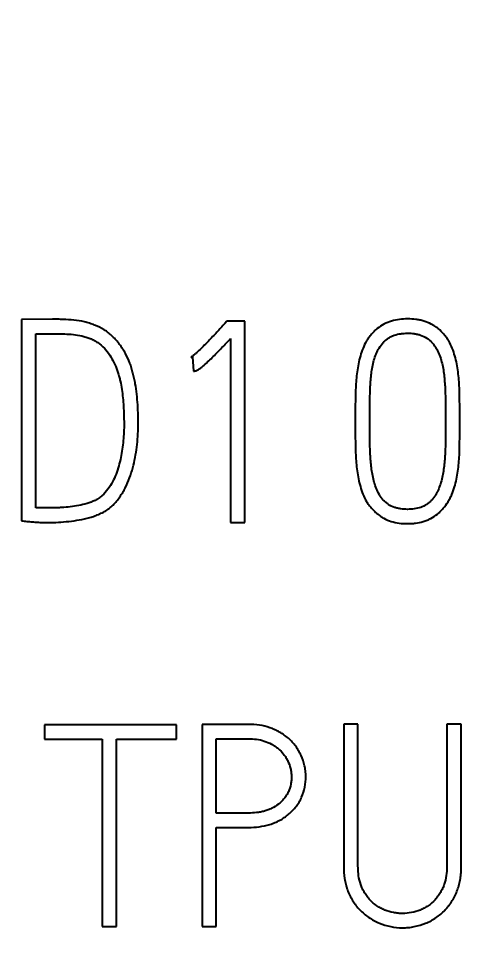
# Model space of a CAD drawing. Extents: x 0 to 420, y 0 to 297.
# Drawn here: x 139.26 to 142.86, y 170.23 to 177.59 of the extents above; entities that cross this region are included whole.
import ezdxf

# ---------------------------------------------------------------- set-up
doc = ezdxf.new("R2010")
doc.units = 0
doc.header["$LTSCALE"] = 23.1
doc.layers.add('10100_DIM_FRONT', color=7, linetype='CONTINUOUS')
doc.layers.add('10500_FRONT_LABELING', color=7, linetype='CONTINUOUS')
doc.styles.get("Standard").update_dxf_attribs({"font": 'txt', "width": 0.8})
doc.dimstyles.new('DIMSTYLE_1', dxfattribs={"dimtxt": 3.5, "dimasz": 3.5, "dimexe": 0.18, "dimexo": 0.0625, "dimgap": 0.09, "dimtad": 1, "dimtxsty": 'STANDARD', "dimcen": 0.09, "dimazin": 3, "dimtp": 0.05, "dimtm": 0.05, "dimtfac": 1, "dimtofl": 0, "dimtmove": 0, "dimatfit": 3, "dimtolj": 1})

# ---------------------------------------------------------------- blocks, each defined once
blk = doc.blocks.new('*D0')
at = {"layer": '10100_DIM_FRONT', "linetype": 'CONTINUOUS'}
for p, q in [((86.234459, 191.103546), (86.234459, 133.159676)), ((157.734459, 151.590953), (157.734459, 133.159676)), ((86.234459, 135.159676), (121.984459, 135.159676)), ((157.734459, 135.159676), (121.984459, 135.159676))]:
    blk.add_line(p, q, dxfattribs=at)
for points in [[(89.734459, 135.659676), (86.234459, 135.159676), (89.734459, 134.659676)], [(154.234459, 134.659676), (157.734459, 135.159676), (154.234459, 135.659676)]]:
    blk.add_solid(points, dxfattribs=at)
at = {"layer": '10100_DIM_FRONT', "linetype": 'CONTINUOUS', "width": 0.660714}
blk.add_text('71,5', height=3.5, dxfattribs=at).set_placement((118.540643, 136.034676))

msp = doc.modelspace()

# ---------------------------------------------------------------- linework, layer by layer
at = {"layer": '10500_FRONT_LABELING', "color": 7, "linetype": 'CONTINUOUS'}
for p, q in [((139.5276, 175.2112), (139.281, 175.209)), ((139.281, 175.209), (139.281, 173.6156)), ((140.906, 175.1957), (140.8903, 175.1779)), ((141.0472, 175.1957), (140.906, 175.1957)), ((141.0472, 173.6023), (141.0472, 175.1957)), ((139.3953, 173.7199), (139.3953, 175.0958)), ((139.3953, 175.0958), (139.5724, 175.0958)), ((140.9351, 175.0581), (140.9351, 173.6023)), ((140.6213, 174.9094), (140.6348, 174.9138)), ((140.6348, 174.9138), (140.6415, 174.8007)), ((141.9213, 174.4145), (141.9213, 174.3901)), ((142.0356, 174.3901), (142.0356, 174.4145)), ((142.6363, 174.4145), (142.6363, 174.3901)), ((142.7484, 174.3901), (142.7484, 174.4145)), ((140.9351, 173.6023), (141.0472, 173.6023)), ((139.4622, 172.0023), (139.4622, 171.8892)), ((140.5074, 172.0023), (139.4622, 172.0023)), ((140.5074, 171.8892), (140.5074, 172.0023)), ((140.7094, 172.0045), (140.7094, 170.4045)), ((141.0777, 172.0045), (140.7094, 172.0045)), ((141.83, 172.0068), (141.83, 170.8794)), ((141.9432, 172.0068), (141.83, 172.0068)), ((141.9432, 170.8794), (141.9432, 172.0068)), ((142.6467, 172.0068), (142.6467, 170.8794)), ((142.7598, 172.0068), (142.6467, 172.0068)), ((142.7598, 170.8794), (142.7598, 172.0068)), ((139.4622, 171.8892), (139.9193, 171.8892)), ((139.9193, 171.8892), (139.9193, 170.4045)), ((140.0325, 170.4045), (140.0325, 171.8892)), ((140.0325, 171.8892), (140.5074, 171.8892)), ((140.8225, 171.3033), (140.8225, 171.8914)), ((140.8225, 171.8914), (141.0777, 171.8914)), ((141.0777, 171.3033), (140.8225, 171.3033)), ((140.8225, 170.4045), (140.8225, 171.1901)), ((140.8225, 171.1901), (141.0777, 171.1901)), ((139.9193, 170.4045), (140.0325, 170.4045)), ((140.7094, 170.4045), (140.8225, 170.4045))]:
    msp.add_line(p, q, dxfattribs=at)
for points, knots in [([(139.281, 173.6156), (139.295, 173.6142), (139.3089, 173.6129), (139.3368, 173.6103), (139.3507, 173.609), (139.3786, 173.6065), (139.3926, 173.6054), (139.4204, 173.6038), (139.4343, 173.6032), (139.476, 173.6022), (139.5037, 173.6021), (139.5592, 173.6036), (139.5869, 173.6051), (139.6422, 173.6096), (139.6698, 173.6127), (139.7249, 173.6207), (139.7524, 173.6257), (139.7936, 173.6348), (139.8073, 173.6381), (139.8347, 173.6457), (139.8482, 173.6499), (139.8747, 173.6595), (139.8877, 173.6648), (139.9133, 173.6765), (139.9259, 173.6828), (139.9504, 173.697), (139.9624, 173.7049), (139.9848, 173.722), (139.9954, 173.7311), (140.0254, 173.7603), (140.0431, 173.782), (140.0673, 173.817), (140.0749, 173.8289), (140.0892, 173.8531), (140.0959, 173.8653), (140.115, 173.9027), (140.126, 173.9284), (140.1455, 173.981), (140.1539, 174.008), (140.1687, 174.0622), (140.175, 174.0894), (140.1855, 174.1442), (140.1897, 174.1717), (140.1966, 174.2269), (140.1993, 174.2546), (140.2031, 174.3102), (140.2041, 174.3382), (140.2047, 174.3942), (140.2041, 174.4224), (140.2029, 174.4785), (140.2021, 174.5065), (140.1989, 174.5624), (140.1964, 174.5902), (140.1901, 174.6457), (140.1862, 174.6733), (140.1787, 174.7146), (140.1759, 174.7283), (140.1698, 174.7556), (140.1666, 174.7693), (140.1596, 174.7966), (140.1558, 174.8102), (140.1474, 174.8372), (140.1428, 174.8506), (140.1278, 174.8902), (140.1161, 174.9157), (140.0961, 174.9529), (140.089, 174.9651), (140.0738, 174.989), (140.0657, 175.0007), (140.0486, 175.0232), (140.0397, 175.034), (140.0211, 175.0549), (140.0114, 175.0651), (139.9912, 175.0845), (139.9807, 175.0937), (139.9585, 175.1113), (139.9469, 175.1196), (139.9109, 175.1423), (139.8857, 175.1547), (139.8465, 175.1702), (139.8332, 175.1748), (139.8062, 175.1833), (139.7925, 175.1871), (139.7512, 175.1967), (139.7235, 175.2008), (139.6678, 175.2064), (139.6398, 175.208), (139.5978, 175.2099), (139.5838, 175.2104), (139.5557, 175.2111), (139.5417, 175.2113), (139.5276, 175.2112)], [0, 0, 0, 0, 0.015625, 0.015625, 0.03125, 0.03125, 0.046875, 0.046875, 0.0625, 0.0625, 0.09375, 0.09375, 0.125, 0.125, 0.15625, 0.15625, 0.1875, 0.1875, 0.203125, 0.203125, 0.21875, 0.21875, 0.234375, 0.234375, 0.25, 0.25, 0.265625, 0.265625, 0.28125, 0.28125, 0.3125, 0.3125, 0.328125, 0.328125, 0.34375, 0.34375, 0.375, 0.375, 0.40625, 0.40625, 0.4375, 0.4375, 0.46875, 0.46875, 0.5, 0.5, 0.53125, 0.53125, 0.5625, 0.5625, 0.59375, 0.59375, 0.625, 0.625, 0.65625, 0.65625, 0.671875, 0.671875, 0.6875, 0.6875, 0.703125, 0.703125, 0.71875, 0.71875, 0.75, 0.75, 0.765625, 0.765625, 0.78125, 0.78125, 0.796875, 0.796875, 0.8125, 0.8125, 0.828125, 0.828125, 0.84375, 0.84375, 0.875, 0.875, 0.890625, 0.890625, 0.90625, 0.90625, 0.9375, 0.9375, 0.96875, 0.96875, 0.984375, 0.984375, 1, 1, 1, 1]), ([(142.7484, 174.4145), (142.7484, 174.4569), (142.7481, 174.4993), (142.7471, 174.584), (142.7467, 174.6264), (142.7432, 174.7109), (142.7399, 174.7531), (142.732, 174.8161), (142.7288, 174.837), (142.7207, 174.8788), (142.7158, 174.8996), (142.7039, 174.9411), (142.6971, 174.9615), (142.681, 175.0013), (142.6717, 175.0206), (142.655, 175.0485), (142.6491, 175.0576), (142.6365, 175.075), (142.6299, 175.0835), (142.6091, 175.1079), (142.5939, 175.1229), (142.5688, 175.1434), (142.5599, 175.1499), (142.5419, 175.1618), (142.5327, 175.1672), (142.5042, 175.182), (142.4843, 175.19), (142.4532, 175.1992), (142.4427, 175.2019), (142.4215, 175.2063), (142.411, 175.2081), (142.3791, 175.2122), (142.3577, 175.2134), (142.3146, 175.2134), (142.2929, 175.2122), (142.2503, 175.2067), (142.2293, 175.2024), (142.1881, 175.1901), (142.1678, 175.1821), (142.1297, 175.1622), (142.1118, 175.1504), (142.0867, 175.13), (142.0786, 175.1227), (142.0632, 175.1076), (142.0559, 175.0998), (142.042, 175.0834), (142.0354, 175.0749), (142.0228, 175.0575), (142.0168, 175.0484), (142.0002, 175.0206), (141.9909, 175.0013), (141.9749, 174.9618), (141.9681, 174.9415), (141.956, 174.9004), (141.9508, 174.8795), (141.9423, 174.8376), (141.9388, 174.8166), (141.9301, 174.7535), (141.9266, 174.7113), (141.923, 174.6267), (141.9225, 174.5843), (141.9216, 174.4994), (141.9213, 174.457), (141.9213, 174.4145)], [0, 0, 0, 0, 0.0625, 0.0625, 0.125, 0.125, 0.1875, 0.1875, 0.21875, 0.21875, 0.25, 0.25, 0.28125, 0.28125, 0.3125, 0.3125, 0.328125, 0.328125, 0.34375, 0.34375, 0.375, 0.375, 0.390625, 0.390625, 0.40625, 0.40625, 0.4375, 0.4375, 0.453125, 0.453125, 0.46875, 0.46875, 0.5, 0.5, 0.53125, 0.53125, 0.5625, 0.5625, 0.59375, 0.59375, 0.625, 0.625, 0.640625, 0.640625, 0.65625, 0.65625, 0.671875, 0.671875, 0.6875, 0.6875, 0.71875, 0.71875, 0.75, 0.75, 0.78125, 0.78125, 0.8125, 0.8125, 0.875, 0.875, 0.9375, 0.9375, 1, 1, 1, 1]), ([(140.8903, 175.1779), (140.8798, 175.166), (140.8689, 175.1545), (140.8474, 175.1312), (140.8367, 175.1195), (140.8043, 175.0846), (140.7826, 175.0615), (140.7386, 175.0158), (140.7166, 174.9929), (140.6822, 174.96), (140.6706, 174.9493), (140.6527, 174.9337), (140.6466, 174.9286), (140.6344, 174.9185), (140.6281, 174.9137), (140.6213, 174.9094)], [0, 0, 0, 0, 0.125, 0.125, 0.25, 0.25, 0.5, 0.5, 0.75, 0.75, 0.875, 0.875, 0.9375, 0.9375, 1, 1, 1, 1]), ([(139.5724, 175.0958), (139.5952, 175.0958), (139.6179, 175.0952), (139.6633, 175.0928), (139.6859, 175.0911), (139.7309, 175.0855), (139.7533, 175.0814), (139.7864, 175.0719), (139.7974, 175.0683), (139.8189, 175.0603), (139.8294, 175.0559), (139.8501, 175.0463), (139.8602, 175.0409), (139.8799, 175.0292), (139.8896, 175.0228), (139.9171, 175.002), (139.9334, 174.9862), (139.963, 174.9516), (139.9763, 174.9326), (140.0001, 174.8936), (140.0107, 174.8735), (140.0293, 174.8321), (140.0373, 174.8108), (140.0479, 174.7781), (140.0511, 174.767), (140.0572, 174.745), (140.0599, 174.734), (140.0676, 174.7008), (140.0719, 174.6785), (140.0787, 174.6339), (140.0812, 174.6115), (140.0852, 174.5665), (140.0867, 174.544), (140.0893, 174.4989), (140.0903, 174.4763), (140.0918, 174.4311), (140.0923, 174.4085), (140.0925, 174.3631), (140.0922, 174.3404), (140.0903, 174.2952), (140.0888, 174.2727), (140.0846, 174.2278), (140.0819, 174.2055), (140.0755, 174.1609), (140.0716, 174.1387), (140.0623, 174.0944), (140.0569, 174.0724), (140.0382, 174.0067), (140.0226, 173.9641), (139.9905, 173.9036), (139.9786, 173.8843), (139.9519, 173.848), (139.9371, 173.831), (139.9156, 173.812), (139.9112, 173.8083), (139.9022, 173.8013), (139.8884, 173.7912), (139.8738, 173.7825), (139.8535, 173.7725), (139.8429, 173.7684), (139.8215, 173.7605), (139.8106, 173.7568), (139.7779, 173.747), (139.7559, 173.742), (139.7117, 173.7332), (139.6672, 173.726), (139.6222, 173.7218), (139.5883, 173.7198), (139.5769, 173.7193), (139.5542, 173.7185), (139.5429, 173.7182), (139.5088, 173.7176), (139.4861, 173.7177), (139.4521, 173.7177), (139.4407, 173.7176), (139.418, 173.7181), (139.4067, 173.7187), (139.3953, 173.7199)], [0, 0, 0, 0, 0.03125, 0.03125, 0.0625, 0.0625, 0.09375, 0.09375, 0.109375, 0.109375, 0.125, 0.125, 0.140625, 0.140625, 0.15625, 0.15625, 0.1875, 0.1875, 0.21875, 0.21875, 0.25, 0.25, 0.28125, 0.28125, 0.296875, 0.296875, 0.3125, 0.3125, 0.34375, 0.34375, 0.375, 0.375, 0.40625, 0.40625, 0.4375, 0.4375, 0.46875, 0.46875, 0.5, 0.5, 0.53125, 0.53125, 0.5625, 0.5625, 0.59375, 0.59375, 0.625, 0.625, 0.6875, 0.6875, 0.71875, 0.71875, 0.75, 0.75, 0.757812, 0.757812, 0.765625, 0.78125, 0.78125, 0.796875, 0.796875, 0.8125, 0.8125, 0.84375, 0.84375, 0.875, 0.90625, 0.90625, 0.921875, 0.921875, 0.9375, 0.9375, 0.96875, 0.96875, 0.984375, 0.984375, 1, 1, 1, 1]), ([(140.6415, 174.8007), (140.6457, 174.8007), (140.6498, 174.8013), (140.6579, 174.803), (140.6619, 174.804), (140.6698, 174.8068), (140.6735, 174.8086), (140.6807, 174.8127), (140.6841, 174.8149), (140.6943, 174.822), (140.7009, 174.827), (140.7138, 174.8373), (140.7201, 174.8426), (140.7387, 174.8588), (140.7508, 174.87), (140.7746, 174.8926), (140.7864, 174.9041), (140.8214, 174.939), (140.8444, 174.9626), (140.89, 175.0101), (140.9126, 175.0341), (140.9351, 175.0581)], [0, 0, 0, 0, 0.03125, 0.03125, 0.0625, 0.0625, 0.09375, 0.09375, 0.125, 0.125, 0.1875, 0.1875, 0.25, 0.25, 0.375, 0.375, 0.5, 0.5, 0.75, 0.75, 1, 1, 1, 1]), ([(142.0356, 174.4145), (142.0356, 174.4497), (142.0358, 174.4848), (142.0366, 174.5551), (142.0371, 174.5902), (142.0387, 174.6428), (142.0394, 174.6604), (142.0414, 174.6955), (142.0426, 174.713), (142.0457, 174.748), (142.0474, 174.7655), (142.0518, 174.8005), (142.0544, 174.8179), (142.061, 174.8523), (142.065, 174.8693), (142.0743, 174.9029), (142.0797, 174.9195), (142.0896, 174.9439), (142.0933, 174.952), (142.1012, 174.9679), (142.1056, 174.9757), (142.1196, 174.9982), (142.1301, 175.0124), (142.1482, 175.0321), (142.1545, 175.0384), (142.1678, 175.05), (142.1747, 175.0555), (142.1892, 175.0654), (142.1968, 175.0699), (142.2127, 175.0778), (142.221, 175.0813), (142.2462, 175.09), (142.2634, 175.0939), (142.2897, 175.0978), (142.2986, 175.0987), (142.3164, 175.0999), (142.3252, 175.1002), (142.3517, 175.1003), (142.3693, 175.0994), (142.3955, 175.0958), (142.4042, 175.0943), (142.4215, 175.0903), (142.4302, 175.0879), (142.4556, 175.0794), (142.4717, 175.0719), (142.4943, 175.0574), (142.5015, 175.0521), (142.5151, 175.0406), (142.5214, 175.0345), (142.5333, 175.0213), (142.5389, 175.0143), (142.5494, 174.9999), (142.5544, 174.9925), (142.5685, 174.9699), (142.5766, 174.9542), (142.5904, 174.9216), (142.5963, 174.9046), (142.6063, 174.8706), (142.6105, 174.8534), (142.6173, 174.8189), (142.6199, 174.8016), (142.6244, 174.7668), (142.6261, 174.7493), (142.6292, 174.7143), (142.6305, 174.6967), (142.6325, 174.6616), (142.6332, 174.6439), (142.6348, 174.591), (142.6353, 174.5557), (142.6361, 174.4851), (142.6363, 174.4498), (142.6363, 174.4145)], [0, 0, 0, 0, 0.0625, 0.0625, 0.125, 0.125, 0.15625, 0.15625, 0.1875, 0.1875, 0.21875, 0.21875, 0.25, 0.25, 0.28125, 0.28125, 0.3125, 0.3125, 0.328125, 0.328125, 0.34375, 0.34375, 0.375, 0.375, 0.390625, 0.390625, 0.40625, 0.40625, 0.421875, 0.421875, 0.4375, 0.4375, 0.46875, 0.46875, 0.484375, 0.484375, 0.5, 0.5, 0.53125, 0.53125, 0.546875, 0.546875, 0.5625, 0.5625, 0.59375, 0.59375, 0.609375, 0.609375, 0.625, 0.625, 0.640625, 0.640625, 0.65625, 0.65625, 0.6875, 0.6875, 0.71875, 0.71875, 0.75, 0.75, 0.78125, 0.78125, 0.8125, 0.8125, 0.84375, 0.84375, 0.875, 0.875, 0.9375, 0.9375, 1, 1, 1, 1]), ([(141.9213, 174.3901), (141.9213, 174.3479), (141.9216, 174.3057), (141.9225, 174.2214), (141.923, 174.1793), (141.9266, 174.0952), (141.9301, 174.0533), (141.9387, 173.9907), (141.9422, 173.9698), (141.9506, 173.9283), (141.9557, 173.9077), (141.9677, 173.8664), (141.9745, 173.8461), (141.9905, 173.8065), (141.9998, 173.7873), (142.0165, 173.7597), (142.0225, 173.7506), (142.0352, 173.7333), (142.0419, 173.725), (142.0559, 173.709), (142.0633, 173.7013), (142.0785, 173.6864), (142.0864, 173.6792), (142.1028, 173.6654), (142.1114, 173.6588), (142.1291, 173.6466), (142.1382, 173.6409), (142.1662, 173.6257), (142.186, 173.6176), (142.2273, 173.605), (142.2483, 173.6006), (142.2905, 173.5949), (142.3117, 173.5936), (142.3439, 173.5934), (142.3547, 173.5937), (142.3761, 173.5949), (142.3867, 173.5958), (142.4183, 173.5998), (142.4391, 173.604), (142.4697, 173.6131), (142.4798, 173.6165), (142.4997, 173.6245), (142.5096, 173.6291), (142.5381, 173.6441), (142.5557, 173.656), (142.5804, 173.6764), (142.5884, 173.6837), (142.6038, 173.6988), (142.6111, 173.7066), (142.632, 173.731), (142.6446, 173.7482), (142.6615, 173.7758), (142.6668, 173.7852), (142.6764, 173.8043), (142.6809, 173.814), (142.6934, 173.8433), (142.7004, 173.8634), (142.7129, 173.9041), (142.7181, 173.9248), (142.727, 173.9667), (142.7305, 173.9877), (142.7393, 174.0509), (142.743, 174.0932), (142.7467, 174.1779), (142.7471, 174.2203), (142.7481, 174.3052), (142.7484, 174.3477), (142.7484, 174.3901)], [0, 0, 0, 0, 0.0625, 0.0625, 0.125, 0.125, 0.1875, 0.1875, 0.21875, 0.21875, 0.25, 0.25, 0.28125, 0.28125, 0.3125, 0.3125, 0.328125, 0.328125, 0.34375, 0.34375, 0.359375, 0.359375, 0.375, 0.375, 0.390625, 0.390625, 0.40625, 0.40625, 0.4375, 0.4375, 0.46875, 0.46875, 0.5, 0.5, 0.515625, 0.515625, 0.53125, 0.53125, 0.5625, 0.5625, 0.578125, 0.578125, 0.59375, 0.59375, 0.625, 0.625, 0.640625, 0.640625, 0.65625, 0.65625, 0.6875, 0.6875, 0.703125, 0.703125, 0.71875, 0.71875, 0.75, 0.75, 0.78125, 0.78125, 0.8125, 0.8125, 0.875, 0.875, 0.9375, 0.9375, 1, 1, 1, 1]), ([(142.6363, 174.3901), (142.6363, 174.355), (142.6361, 174.3199), (142.6352, 174.2497), (142.6348, 174.2146), (142.633, 174.1619), (142.6322, 174.1444), (142.63, 174.1094), (142.6286, 174.0919), (142.6235, 174.0397), (142.6189, 174.005), (142.6081, 173.9535), (142.6039, 173.9363), (142.5939, 173.9025), (142.5883, 173.8859), (142.5783, 173.8615), (142.5746, 173.8535), (142.5667, 173.8377), (142.5624, 173.83), (142.5532, 173.815), (142.5483, 173.8078), (142.5379, 173.7938), (142.5324, 173.787), (142.5208, 173.774), (142.5146, 173.7678), (142.5012, 173.7561), (142.4941, 173.7507), (142.4722, 173.7359), (142.4564, 173.7282), (142.4227, 173.7164), (142.4055, 173.7126), (142.3707, 173.7076), (142.353, 173.7066), (142.3176, 173.7066), (142.3, 173.7077), (142.2739, 173.7114), (142.2652, 173.7129), (142.248, 173.7169), (142.2393, 173.7193), (142.2142, 173.7279), (142.1983, 173.7355), (142.1761, 173.7503), (142.169, 173.7557), (142.1557, 173.7673), (142.1494, 173.7735), (142.1376, 173.7866), (142.1321, 173.7935), (142.1215, 173.8079), (142.1166, 173.8152), (142.103, 173.8378), (142.0954, 173.8536), (142.0824, 173.8864), (142.077, 173.9033), (142.0675, 173.9372), (142.0634, 173.9542), (142.053, 174.0056), (142.0484, 174.0401), (142.0433, 174.0922), (142.0419, 174.1097), (142.0397, 174.1446), (142.0389, 174.1621), (142.0372, 174.2147), (142.0367, 174.2498), (142.0358, 174.3199), (142.0356, 174.355), (142.0356, 174.3901)], [0, 0, 0, 0, 0.0625, 0.0625, 0.125, 0.125, 0.15625, 0.15625, 0.1875, 0.1875, 0.25, 0.25, 0.28125, 0.28125, 0.3125, 0.3125, 0.328125, 0.328125, 0.34375, 0.34375, 0.359375, 0.359375, 0.375, 0.375, 0.390625, 0.390625, 0.40625, 0.40625, 0.4375, 0.4375, 0.46875, 0.46875, 0.5, 0.5, 0.53125, 0.53125, 0.546875, 0.546875, 0.5625, 0.5625, 0.59375, 0.59375, 0.609375, 0.609375, 0.625, 0.625, 0.640625, 0.640625, 0.65625, 0.65625, 0.6875, 0.6875, 0.71875, 0.71875, 0.75, 0.75, 0.8125, 0.8125, 0.84375, 0.84375, 0.875, 0.875, 0.9375, 0.9375, 1, 1, 1, 1]), ([(141.0777, 171.1901), (141.1063, 171.1901), (141.1346, 171.1918), (141.1905, 171.1992), (141.2182, 171.205), (141.2592, 171.2175), (141.2727, 171.2223), (141.2989, 171.2332), (141.3117, 171.2392), (141.3366, 171.2526), (141.3487, 171.2599), (141.3722, 171.2759), (141.3837, 171.2846), (141.4164, 171.3121), (141.4361, 171.3324), (141.462, 171.366), (141.4701, 171.3778), (141.4848, 171.4024), (141.4913, 171.4151), (141.5085, 171.4539), (141.5171, 171.4808), (141.5284, 171.5371), (141.5308, 171.5653), (141.5302, 171.6079), (141.5292, 171.6221), (141.5258, 171.6505), (141.5234, 171.6645), (141.514, 171.706), (141.5051, 171.7329), (141.4875, 171.772), (141.4809, 171.7847), (141.4666, 171.8091), (141.4588, 171.8208), (141.4419, 171.8435), (141.433, 171.8544), (141.4137, 171.8754), (141.4034, 171.8854), (141.3713, 171.9135), (141.348, 171.9296), (141.311, 171.9507), (141.2982, 171.9572), (141.2723, 171.9689), (141.2591, 171.9742), (141.219, 171.988), (141.1914, 171.9945), (141.1348, 172.0027), (141.1063, 172.0045), (141.0777, 172.0045)], [0, 0, 0, 0, 0.0625, 0.0625, 0.125, 0.125, 0.15625, 0.15625, 0.1875, 0.1875, 0.21875, 0.21875, 0.25, 0.25, 0.3125, 0.3125, 0.34375, 0.34375, 0.375, 0.375, 0.4375, 0.4375, 0.5, 0.5, 0.53125, 0.53125, 0.5625, 0.5625, 0.625, 0.625, 0.65625, 0.65625, 0.6875, 0.6875, 0.71875, 0.71875, 0.75, 0.75, 0.8125, 0.8125, 0.84375, 0.84375, 0.875, 0.875, 0.9375, 0.9375, 1, 1, 1, 1]), ([(141.0777, 171.8914), (141.0988, 171.8914), (141.1197, 171.8901), (141.1611, 171.8845), (141.1815, 171.8801), (141.2218, 171.8669), (141.2409, 171.8585), (141.2684, 171.8435), (141.2774, 171.8381), (141.2949, 171.8264), (141.3034, 171.82), (141.3277, 171.7999), (141.3422, 171.7851), (141.3616, 171.7605), (141.3677, 171.752), (141.3789, 171.7341), (141.3839, 171.7248), (141.3973, 171.6964), (141.4041, 171.6767), (141.4115, 171.646), (141.4134, 171.6356), (141.4162, 171.6148), (141.417, 171.6044), (141.4174, 171.5836), (141.4171, 171.5731), (141.4153, 171.5522), (141.4137, 171.5417), (141.4074, 171.5109), (141.4012, 171.491), (141.3882, 171.4623), (141.3833, 171.4529), (141.3722, 171.435), (141.3661, 171.4265), (141.353, 171.4103), (141.346, 171.4026), (141.331, 171.3879), (141.323, 171.381), (141.298, 171.3616), (141.2801, 171.3508), (141.2518, 171.3367), (141.2421, 171.3325), (141.2225, 171.3249), (141.2126, 171.3216), (141.1925, 171.3159), (141.1823, 171.3135), (141.1617, 171.3095), (141.1513, 171.3079), (141.1199, 171.3043), (141.0988, 171.3033), (141.0777, 171.3033)], [0, 0, 0, 0, 0.0625, 0.0625, 0.125, 0.125, 0.1875, 0.1875, 0.21875, 0.21875, 0.25, 0.25, 0.3125, 0.3125, 0.34375, 0.34375, 0.375, 0.375, 0.4375, 0.4375, 0.46875, 0.46875, 0.5, 0.5, 0.53125, 0.53125, 0.5625, 0.5625, 0.625, 0.625, 0.65625, 0.65625, 0.6875, 0.6875, 0.71875, 0.71875, 0.75, 0.75, 0.8125, 0.8125, 0.84375, 0.84375, 0.875, 0.875, 0.90625, 0.90625, 0.9375, 0.9375, 1, 1, 1, 1]), ([(141.83, 170.8794), (141.83, 170.848), (141.8321, 170.8169), (141.8391, 170.7708), (141.8421, 170.7555), (141.8478, 170.7328), (141.8499, 170.7252), (141.8545, 170.7102), (141.857, 170.7027), (141.8705, 170.6658), (141.8842, 170.6379), (141.9086, 170.5983), (141.9174, 170.5854), (141.9365, 170.5606), (141.9468, 170.5485), (141.9795, 170.5146), (142.0034, 170.4946), (142.0421, 170.4682), (142.0556, 170.4599), (142.0834, 170.445), (142.0976, 170.4383), (142.1409, 170.4205), (142.1708, 170.4113), (142.2327, 170.3988), (142.2638, 170.3957), (142.3105, 170.3956), (142.3261, 170.3964), (142.3574, 170.3994), (142.3731, 170.4017), (142.4192, 170.4108), (142.4491, 170.4197), (142.4925, 170.4374), (142.5068, 170.4441), (142.5346, 170.459), (142.548, 170.4671), (142.5866, 170.4934), (142.6103, 170.5135), (142.6375, 170.5419), (142.6428, 170.5478), (142.653, 170.5598), (142.6579, 170.5659), (142.6721, 170.5845), (142.6809, 170.5974), (142.6972, 170.624), (142.7047, 170.6377), (142.7185, 170.6659), (142.7247, 170.6804), (142.7355, 170.7098), (142.7401, 170.7247), (142.7477, 170.7549), (142.7507, 170.7701), (142.7554, 170.801), (142.7571, 170.8166), (142.7593, 170.848), (142.7598, 170.8637), (142.7598, 170.8794)], [0, 0, 0, 0, 0.0625, 0.0625, 0.09375, 0.09375, 0.109375, 0.109375, 0.125, 0.125, 0.1875, 0.1875, 0.21875, 0.21875, 0.25, 0.25, 0.3125, 0.3125, 0.34375, 0.34375, 0.375, 0.375, 0.4375, 0.4375, 0.5, 0.5, 0.53125, 0.53125, 0.5625, 0.5625, 0.625, 0.625, 0.65625, 0.65625, 0.6875, 0.6875, 0.75, 0.75, 0.765625, 0.765625, 0.78125, 0.78125, 0.8125, 0.8125, 0.84375, 0.84375, 0.875, 0.875, 0.90625, 0.90625, 0.9375, 0.9375, 0.96875, 0.96875, 1, 1, 1, 1]), ([(142.6467, 170.8794), (142.6467, 170.8555), (142.6452, 170.8318), (142.6386, 170.7851), (142.6333, 170.7621), (142.6216, 170.7282), (142.617, 170.717), (142.6069, 170.6952), (142.6014, 170.6847), (142.5893, 170.6642), (142.5827, 170.6542), (142.5686, 170.6349), (142.5609, 170.6256), (142.5364, 170.5991), (142.5183, 170.5837), (142.4888, 170.5634), (142.4786, 170.5572), (142.4573, 170.5458), (142.4464, 170.5408), (142.4132, 170.5274), (142.3902, 170.5206), (142.3429, 170.5112), (142.3192, 170.5088), (142.2835, 170.5089), (142.2716, 170.5094), (142.2477, 170.5118), (142.2358, 170.5136), (142.2005, 170.5205), (142.1777, 170.5271), (142.1444, 170.5403), (142.1334, 170.5454), (142.1121, 170.5567), (142.102, 170.5628), (142.0725, 170.5829), (142.0544, 170.5982), (142.0299, 170.6245), (142.0221, 170.6338), (142.0079, 170.6531), (142.0013, 170.6631), (141.9891, 170.6836), (141.9835, 170.6941), (141.9733, 170.7158), (141.9687, 170.727), (141.9569, 170.7608), (141.9515, 170.784), (141.9464, 170.8195), (141.9452, 170.8315), (141.9436, 170.8554), (141.9432, 170.8674), (141.9432, 170.8794)], [0, 0, 0, 0, 0.0625, 0.0625, 0.125, 0.125, 0.15625, 0.15625, 0.1875, 0.1875, 0.21875, 0.21875, 0.25, 0.25, 0.3125, 0.3125, 0.34375, 0.34375, 0.375, 0.375, 0.4375, 0.4375, 0.5, 0.5, 0.53125, 0.53125, 0.5625, 0.5625, 0.625, 0.625, 0.65625, 0.65625, 0.6875, 0.6875, 0.75, 0.75, 0.78125, 0.78125, 0.8125, 0.8125, 0.84375, 0.84375, 0.875, 0.875, 0.9375, 0.9375, 0.96875, 0.96875, 1, 1, 1, 1])]:
    msp.add_open_spline(points, degree=3, knots=knots, dxfattribs=at)

# ---------------------------------------------------------------- dimensions: what is measured, and where the dimension line sits
at = {"layer": '10100_DIM_FRONT', "linetype": 'CONTINUOUS'}
dim = msp.add_linear_dim(base=(157.7345, 135.1597), p1=(86.2345, 191.1035), p2=(157.7345, 151.591), text='71,5', dimstyle='DIMSTYLE_1', dxfattribs=at)
dim.commit()
dim.dimension.update_dxf_attribs({"geometry": '*D0', "text_midpoint": (123.1656, 137.7847), "dimtype": 160})

doc.saveas('drawing.dxf')
